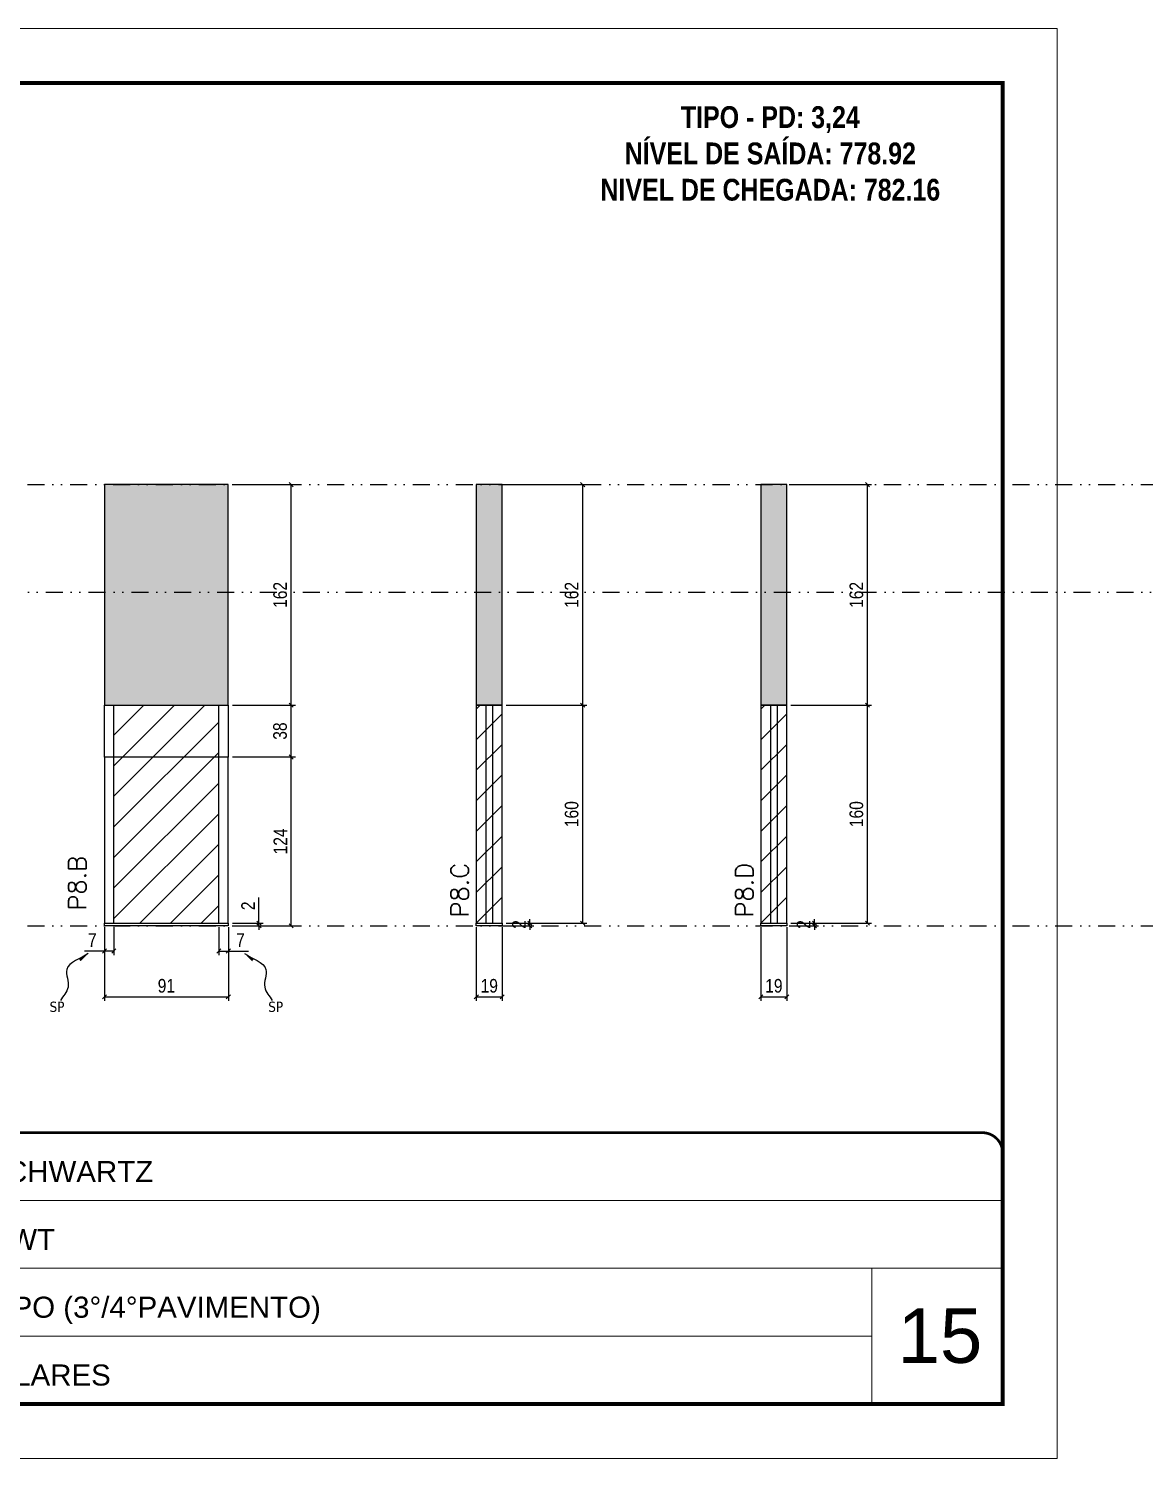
# Model space of a CAD drawing. Extents: x 13770 to 23315, y 867 to 16997.
# Drawn here: x 18299 to 19119, y 12353 to 13403 of the extents above; entities that cross this region are included whole.
import ezdxf

# ---------------------------------------------------------------- set-up
doc = ezdxf.new("R2010")
doc.units = 0
for name, pattern in [('CONTINUO', [0]), ('DASHED', [0.75, 0.5, -0.25]), ('DIVIDE2', [0.625, 0.25, -0.125, 0, -0.125, 0, -0.125]), ('HIDDEN', [0.375, 0.25, -0.125])]:
    doc.linetypes.add(name, pattern=pattern)
for name, color, linetype, lineweight in [('CARIMBO', 255, 'Continuous', 9), ('Folhas', 255, 'Continuous', 9), ('Hachura', 251, 'Continuous', 9), ('SARRAFO DE PRESSAO', 251, 'DASHED', 9), ('Texto Seção', 7, 'Continuous', 15)]:
    doc.layers.add(name, color=color, linetype=linetype, lineweight=lineweight)
for name, color, linetype in [('COTA', 241, 'Continuous'), ('NOMENCLATURA', 7, 'Continuous'), ('Nível', 160, 'Continuous'), ('Painéis', 200, 'Continuous'), ('SARR_2.2x7', 40, 'Continuous'), ('Sarrafo de Pressão', 42, 'HIDDEN'), ('texto', 7, 'Continuous')]:
    doc.layers.add(name, color=color, linetype=linetype)
doc.styles.add('ARIAL', font='arial.ttf')
doc.styles.add('COTA TECNICA', font='techl___.ttf', dxfattribs={"height": 10})
doc.styles.add('COTA TECNICA-50', font='techl___.ttf', dxfattribs={"height": 10})
doc.styles.add('REGUA-120', font='ROMANS.shx', dxfattribs={"height": 15})
doc.styles.add('ROMANC', font='techb___.ttf', dxfattribs={"height": 2.5})
doc.styles.get("Standard").update_dxf_attribs({"font": 'arial.ttf'})
doc.styles.add('Tecnologia', font='')
doc.styles.get('Tecnologia').set_extended_font_data('Forgotten Futurist')
doc.dimstyles.new('COTA PAINEL-50', dxfattribs={"dimtxt": 10, "dimasz": 3, "dimexe": 3, "dimexo": 3, "dimgap": 3, "dimtad": 1, "dimdec": 1, "dimzin": 12, "dimdsep": 46, "dimtxsty": 'COTA TECNICA-50', "dimblk1": 'OBLIQUE', "dimblk2": 'OBLIQUE', "dimsah": 1, "dimcen": 0.9, "dimclrd": 4, "dimclre": 4, "dimclrt": 240, "dimadec": 1, "dimazin": 3, "dimtfac": 1, "dimtdec": 1, "dimtmove": 0, "dimatfit": 3, "dimfxl": 1, "dimtolj": 1, "dimtzin": 12, "dimarcsym": 0})
doc.dimstyles.new('PAINEL', dxfattribs={"dimtxt": 10, "dimasz": 3, "dimexe": 3, "dimexo": 3, "dimgap": 3, "dimtad": 1, "dimdec": 1, "dimzin": 12, "dimdsep": 46, "dimtxsty": 'COTA TECNICA', "dimblk1": 'OBLIQUE', "dimblk2": 'OBLIQUE', "dimsah": 1, "dimcen": 0.9, "dimclrd": 4, "dimclre": 4, "dimclrt": 240, "dimadec": 1, "dimazin": 3, "dimtfac": 1, "dimtdec": 1, "dimtmove": 0, "dimatfit": 3, "dimfxl": 1, "dimtolj": 1, "dimtzin": 12, "dimarcsym": 0})
doc.dimstyles.get("Standard").update_dxf_attribs({"dimtxt": 0.18, "dimasz": 0.18, "dimexe": 0.18, "dimexo": 0.0625, "dimgap": 0.09, "dimtad": 0, "dimtih": 1, "dimtoh": 1, "dimdec": 4, "dimzin": 0, "dimdsep": 46, "dimtxsty": 'Standard', "dimcen": 0.09, "dimadec": 0, "dimazin": 0, "dimtfac": 1, "dimtdec": 4, "dimtofl": 0, "dimtmove": 0, "dimatfit": 3, "dimfxl": 1, "dimtolj": 1, "dimtzin": 0, "dimarcsym": 0})

# ---------------------------------------------------------------- blocks, each defined once
blk = doc.blocks.new('9999999999')
at = {"color": 30, "linetype": 'CONTINUO'}
for p, q in [((98564.6, 34230.2), (98564.6, 34429.4)), ((98564.6, 34379.6), (99584, 34379.6)), ((98564.6, 34329.8), (99488, 34329.8)), ((99584, 34329.8), (99488, 34329.8)), ((99488, 34329.8), (99488, 34230.2)), ((98564.6, 34280), (99488, 34280))]:
    blk.add_line(p, q, dxfattribs=at)
at = {"color": 30, "linetype": 'CONTINUO', "const_width": 2}
blk.add_lwpolyline([(99584, 34230.2), (99584, 34414.4, 0.414214), (99569, 34429.4), (98229, 34429.4, 0.414214), (98214, 34414.4), (98214, 34245.2, 0.414214), (98229, 34230.2), (99584, 34230.2)], format="xyb", dxfattribs=at)
at = {"layer": 'Folhas'}
blk.add_lwpolyline([(98139, 34190.2), (99624, 34190.2), (99624, 35240.2), (98139, 35240.2)], close=True, dxfattribs=at)
at = {"layer": 'Folhas', "color": 30, "const_width": 3}
blk.add_lwpolyline([(98214, 34230.2), (99584, 34230.2), (99584, 35200.2), (98214, 35200.2)], close=True, dxfattribs=at)
at = {"color": 7, "linetype": 'Continuous', "ltscale": 5, "style": 'ARIAL'}
for s, height, p in [('SCHWARTZ', 15.48, (98837.7, 34393.1)), ('GWT', 15.48, (98837.7, 34343.3)), ('TIPO (3°/4°PAVIMENTO)', 15.483, (98837.7, 34293.5)), ('NOVA SISTEMAS CONSTRUTIVOS', 11.059, (98263.2, 34267.2)), ('PILARES', 15.48, (98837.7, 34243.7))]:
    blk.add_text(s, height=height, dxfattribs=at).set_placement(p)
at = {"layer": 'Folhas', "color": 7, "style": 'Tecnologia', "width": 1.5}
for s, p in [('CLIENTE:', (98573.7, 34397.2)), ('OBRA:', (98573.7, 34347.3)), ('PAVIMENTO:', (98573.7, 34297.5)), ('PROJETO:', (98573.7, 34247.7))]:
    blk.add_text(s, height=14, dxfattribs=at).set_placement(p)
blk = doc.blocks.new('_Oblique')
at = {"color": 0, "linetype": 'ByBlock', "lineweight": -2}
blk.add_line((-0.5, -0.5), (0.5, 0.5), dxfattribs=at)
blk = doc.blocks.new('*D256')
at = {"layer": 'COTA', "color": 4, "lineweight": -2, "transparency": 16777216}
for p, q in [((18354.9, 12742.9), (18354.9, 12688.7)), ((18445.9, 12742.9), (18445.9, 12688.7)), ((18354.9, 12691.7), (18445.9, 12691.7))]:
    blk.add_line(p, q, dxfattribs=at)
at = {"layer": 'Defpoints', "color": 0, "transparency": 16777216}
for p in [(18354.9, 12745.9), (18445.9, 12745.9), (18445.9, 12691.7)]:
    blk.add_point(p, dxfattribs=at)
at = {"layer": 'COTA', "color": 4, "lineweight": -2, "transparency": 16777216, "xscale": 3, "yscale": 3, "zscale": 3, "rotation": 180}
blk.add_blockref('_Oblique', (18354.9, 12691.7), dxfattribs=at)
at = {"layer": 'COTA', "color": 4, "lineweight": -2, "transparency": 16777216, "xscale": 3, "yscale": 3, "zscale": 3}
blk.add_blockref('_Oblique', (18445.9, 12691.7), dxfattribs=at)
at = {"layer": 'COTA', "color": 240, "transparency": 16777216, "insert": (18400.4, 12699.8), "char_height": 10, "attachment_point": 5, "style": 'COTA TECNICA'}
blk.add_mtext('\\A1;91', dxfattribs=at)
blk = doc.blocks.new('*D257')
at = {"layer": 'COTA', "color": 4, "lineweight": -2, "transparency": 16777216}
for p, q in [((18448.9, 12867.9), (18495.1, 12867.9)), ((18492.1, 12743.9), (18492.1, 12867.9)), ((18448.9, 12743.9), (18495.1, 12743.9))]:
    blk.add_line(p, q, dxfattribs=at)
at = {"layer": 'Defpoints', "color": 0, "transparency": 16777216}
for p in [(18445.9, 12867.9), (18492.1, 12867.9), (18445.9, 12743.9)]:
    blk.add_point(p, dxfattribs=at)
at = {"layer": 'COTA', "color": 4, "lineweight": -2, "transparency": 16777216, "xscale": 3, "yscale": 3, "zscale": 3}
for p, rotation in [((18492.1, 12867.9), 90), ((18492.1, 12743.9), 270)]:
    blk.add_blockref('_Oblique', p, dxfattribs=dict(at, rotation=rotation))
at = {"layer": 'COTA', "color": 240, "transparency": 16777216, "insert": (18484.1, 12805.9), "char_height": 10, "attachment_point": 5, "rotation": 90, "style": 'COTA TECNICA-50'}
blk.add_mtext('\\A1;124', dxfattribs=at)
blk = doc.blocks.new('*D258')
at = {"layer": 'COTA', "color": 4, "lineweight": -2, "transparency": 16777216}
for p, q in [((18468.4, 12745.9), (18468.4, 12764.7)), ((18448.9, 12745.9), (18471.4, 12745.9)), ((18448.9, 12743.9), (18471.4, 12743.9)), ((18468.4, 12743.9), (18468.4, 12745.9)), ((18468.4, 12743.9), (18468.4, 12740.9))]:
    blk.add_line(p, q, dxfattribs=at)
at = {"layer": 'Defpoints', "color": 0, "transparency": 16777216}
for p in [(18445.9, 12745.9), (18445.9, 12743.9), (18468.4, 12743.9)]:
    blk.add_point(p, dxfattribs=at)
at = {"layer": 'COTA', "color": 4, "lineweight": -2, "transparency": 16777216, "xscale": 3, "yscale": 3, "zscale": 3}
for p, rotation in [((18468.4, 12745.9), 270), ((18468.4, 12743.9), 90)]:
    blk.add_blockref('_Oblique', p, dxfattribs=dict(at, rotation=rotation))
at = {"layer": 'COTA', "color": 240, "transparency": 16777216, "insert": (18460.4, 12758.6), "char_height": 10, "attachment_point": 5, "rotation": 90, "style": 'COTA TECNICA-50'}
blk.add_mtext('\\A1;2', dxfattribs=at)
blk = doc.blocks.new('*D261')
at = {"layer": 'COTA', "color": 4, "linetype": 'ByBlock', "lineweight": -2, "transparency": 16777216}
for p, q in [((18448.9, 12905.9), (18495.1, 12905.9)), ((18492.1, 12867.9), (18492.1, 12905.9)), ((18448.9, 12867.9), (18495.1, 12867.9))]:
    blk.add_line(p, q, dxfattribs=at)
at = {"layer": 'Defpoints', "color": 0, "linetype": 'ByBlock', "transparency": 16777216}
for p in [(18445.9, 12905.9), (18492.1, 12905.9), (18445.9, 12867.9)]:
    blk.add_point(p, dxfattribs=at)
at = {"layer": 'COTA', "color": 4, "linetype": 'ByBlock', "lineweight": -2, "transparency": 16777216, "xscale": 3, "yscale": 3, "zscale": 3}
for p, rotation in [((18492.1, 12905.9), 90), ((18492.1, 12867.9), 270)]:
    blk.add_blockref('_Oblique', p, dxfattribs=dict(at, rotation=rotation))
at = {"layer": 'COTA', "color": 240, "linetype": 'ByBlock', "transparency": 16777216, "insert": (18483.9, 12886.9), "char_height": 10, "attachment_point": 5, "rotation": 90, "style": 'COTA TECNICA'}
blk.add_mtext('\\A1;38', dxfattribs=at)
blk = doc.blocks.new('*D259')
at = {"layer": 'COTA', "color": 4, "lineweight": -2, "transparency": 16777216}
for p, q in [((18354.9, 12740.9), (18354.9, 12722.4)), ((18361.9, 12742.9), (18361.9, 12722.4)), ((18354.9, 12725.4), (18340.2, 12725.4)), ((18361.9, 12725.4), (18354.9, 12725.4))]:
    blk.add_line(p, q, dxfattribs=at)
at = {"layer": 'Defpoints', "color": 0, "transparency": 16777216}
for p in [(18354.9, 12743.9), (18361.9, 12745.9), (18354.9, 12725.4)]:
    blk.add_point(p, dxfattribs=at)
at = {"layer": 'COTA', "color": 4, "lineweight": -2, "transparency": 16777216, "xscale": 3, "yscale": 3, "zscale": 3, "rotation": 180}
blk.add_blockref('_Oblique', (18354.9, 12725.4), dxfattribs=at)
at = {"layer": 'COTA', "color": 4, "lineweight": -2, "transparency": 16777216, "xscale": 3, "yscale": 3, "zscale": 3}
blk.add_blockref('_Oblique', (18361.9, 12725.4), dxfattribs=at)
at = {"layer": 'COTA', "color": 240, "transparency": 16777216, "insert": (18346, 12733.4), "char_height": 10, "attachment_point": 5, "style": 'COTA TECNICA-50'}
blk.add_mtext('\\A1;7', dxfattribs=at)
blk = doc.blocks.new('*D260')
at = {"layer": 'COTA', "color": 4, "lineweight": -2, "transparency": 16777216}
for p, q in [((18438.9, 12742.9), (18438.9, 12722.4)), ((18445.9, 12740.9), (18445.9, 12722.4)), ((18438.9, 12725.4), (18445.9, 12725.4)), ((18445.9, 12725.4), (18460.6, 12725.4))]:
    blk.add_line(p, q, dxfattribs=at)
at = {"layer": 'Defpoints', "color": 0, "transparency": 16777216}
for p in [(18438.9, 12745.9), (18445.9, 12743.9), (18445.9, 12725.4)]:
    blk.add_point(p, dxfattribs=at)
at = {"layer": 'COTA', "color": 4, "lineweight": -2, "transparency": 16777216, "xscale": 3, "yscale": 3, "zscale": 3, "rotation": 180}
blk.add_blockref('_Oblique', (18438.9, 12725.4), dxfattribs=at)
at = {"layer": 'COTA', "color": 4, "lineweight": -2, "transparency": 16777216, "xscale": 3, "yscale": 3, "zscale": 3}
blk.add_blockref('_Oblique', (18445.9, 12725.4), dxfattribs=at)
at = {"layer": 'COTA', "color": 240, "transparency": 16777216, "insert": (18454.8, 12733.4), "char_height": 10, "attachment_point": 5, "style": 'COTA TECNICA-50'}
blk.add_mtext('\\A1;7', dxfattribs=at)
blk = doc.blocks.new('*D263')
at = {"layer": 'COTA', "color": 4, "lineweight": -2, "transparency": 16777216}
for p, q in [((18650, 13067.9), (18709.1, 13067.9)), ((18706.1, 12905.9), (18706.1, 13067.9)), ((18650, 12905.9), (18709.1, 12905.9))]:
    blk.add_line(p, q, dxfattribs=at)
at = {"layer": 'Defpoints', "color": 0, "transparency": 16777216}
for p in [(18647, 13067.9), (18706.1, 13067.9), (18647, 12905.9)]:
    blk.add_point(p, dxfattribs=at)
at = {"layer": 'COTA', "color": 4, "lineweight": -2, "transparency": 16777216, "xscale": 3, "yscale": 3, "zscale": 3}
for p, rotation in [((18706.1, 13067.9), 90), ((18706.1, 12905.9), 270)]:
    blk.add_blockref('_Oblique', p, dxfattribs=dict(at, rotation=rotation))
at = {"layer": 'COTA', "color": 240, "transparency": 16777216, "insert": (18698, 12986.9), "char_height": 10, "attachment_point": 5, "rotation": 90, "style": 'COTA TECNICA'}
blk.add_mtext('\\A1;162', dxfattribs=at)
blk = doc.blocks.new('*D264')
at = {"layer": 'COTA', "color": 4, "lineweight": -2, "transparency": 16777216}
for p, q in [((18628, 12742.9), (18628, 12688.7)), ((18647, 12742.9), (18647, 12688.7)), ((18628, 12691.7), (18647, 12691.7))]:
    blk.add_line(p, q, dxfattribs=at)
at = {"layer": 'Defpoints', "color": 0, "transparency": 16777216}
for p in [(18628, 12745.9), (18647, 12745.9), (18647, 12691.7)]:
    blk.add_point(p, dxfattribs=at)
at = {"layer": 'COTA', "color": 4, "lineweight": -2, "transparency": 16777216, "xscale": 3, "yscale": 3, "zscale": 3, "rotation": 180}
blk.add_blockref('_Oblique', (18628, 12691.7), dxfattribs=at)
at = {"layer": 'COTA', "color": 4, "lineweight": -2, "transparency": 16777216, "xscale": 3, "yscale": 3, "zscale": 3}
blk.add_blockref('_Oblique', (18647, 12691.7), dxfattribs=at)
at = {"layer": 'COTA', "color": 240, "transparency": 16777216, "insert": (18637.5, 12699.8), "char_height": 10, "attachment_point": 5, "style": 'COTA TECNICA'}
blk.add_mtext('\\A1;19', dxfattribs=at)
blk = doc.blocks.new('*D265')
at = {"layer": 'COTA', "color": 4, "lineweight": -2, "transparency": 16777216}
for p, q in [((18650, 12905.9), (18709.1, 12905.9)), ((18706.1, 12745.9), (18706.1, 12905.9)), ((18650, 12745.9), (18709.1, 12745.9))]:
    blk.add_line(p, q, dxfattribs=at)
at = {"layer": 'Defpoints', "color": 0, "transparency": 16777216}
for p in [(18647, 12905.9), (18706.1, 12905.9), (18647, 12745.9)]:
    blk.add_point(p, dxfattribs=at)
at = {"layer": 'COTA', "color": 4, "lineweight": -2, "transparency": 16777216, "xscale": 3, "yscale": 3, "zscale": 3}
for p, rotation in [((18706.1, 12905.9), 90), ((18706.1, 12745.9), 270)]:
    blk.add_blockref('_Oblique', p, dxfattribs=dict(at, rotation=rotation))
at = {"layer": 'COTA', "color": 240, "transparency": 16777216, "insert": (18698, 12825.9), "char_height": 10, "attachment_point": 5, "rotation": 90, "style": 'COTA TECNICA'}
blk.add_mtext('\\A1;160', dxfattribs=at)
blk = doc.blocks.new('*D262')
at = {"layer": 'COTA', "color": 4, "lineweight": -2, "transparency": 16777216}
for p, q in [((18667.3, 12745.9), (18667.3, 12748.9)), ((18650, 12745.9), (18670.3, 12745.9)), ((18650, 12743.9), (18670.3, 12743.9)), ((18667.3, 12743.9), (18667.3, 12745.9)), ((18667.3, 12743.9), (18667.3, 12740.9))]:
    blk.add_line(p, q, dxfattribs=at)
at = {"layer": 'Defpoints', "color": 0, "transparency": 16777216}
for p in [(18647, 12745.9), (18647, 12743.9), (18667.3, 12745.9)]:
    blk.add_point(p, dxfattribs=at)
at = {"layer": 'COTA', "color": 4, "lineweight": -2, "transparency": 16777216, "xscale": 3, "yscale": 3, "zscale": 3}
for p, rotation in [((18667.3, 12745.9), 270), ((18667.3, 12743.9), 90)]:
    blk.add_blockref('_Oblique', p, dxfattribs=dict(at, rotation=rotation))
at = {"layer": 'COTA', "color": 240, "transparency": 16777216, "insert": (18659.3, 12744.9), "char_height": 10, "attachment_point": 5, "rotation": 90, "style": 'COTA TECNICA-50'}
blk.add_mtext('\\A1;2', dxfattribs=at)
blk = doc.blocks.new('*D705')
at = {"layer": 'COTA', "color": 4, "lineweight": -2, "transparency": 16777216}
for p, q in [((18448.9, 13067.9), (18495.1, 13067.9)), ((18492.1, 12905.9), (18492.1, 13067.9)), ((18448.9, 12905.9), (18495.1, 12905.9))]:
    blk.add_line(p, q, dxfattribs=at)
at = {"layer": 'Defpoints', "color": 0, "transparency": 16777216}
for p in [(18445.9, 13067.9), (18492.1, 13067.9), (18445.9, 12905.9)]:
    blk.add_point(p, dxfattribs=at)
at = {"layer": 'COTA', "color": 4, "lineweight": -2, "transparency": 16777216, "xscale": 3, "yscale": 3, "zscale": 3}
for p, rotation in [((18492.1, 13067.9), 90), ((18492.1, 12905.9), 270)]:
    blk.add_blockref('_Oblique', p, dxfattribs=dict(at, rotation=rotation))
at = {"layer": 'COTA', "color": 240, "transparency": 16777216, "insert": (18484, 12986.9), "char_height": 10, "attachment_point": 5, "rotation": 90, "style": 'COTA TECNICA'}
blk.add_mtext('\\A1;162', dxfattribs=at)
blk = doc.blocks.new('*D706')
at = {"layer": 'COTA', "color": 4, "lineweight": -2, "transparency": 16777216}
for p, q in [((18859, 13067.9), (18918.2, 13067.9)), ((18915.2, 12905.9), (18915.2, 13067.9)), ((18859, 12905.9), (18918.2, 12905.9))]:
    blk.add_line(p, q, dxfattribs=at)
at = {"layer": 'Defpoints', "color": 0, "transparency": 16777216}
for p in [(18856, 13067.9), (18915.2, 13067.9), (18856, 12905.9)]:
    blk.add_point(p, dxfattribs=at)
at = {"layer": 'COTA', "color": 4, "lineweight": -2, "transparency": 16777216, "xscale": 3, "yscale": 3, "zscale": 3}
for p, rotation in [((18915.2, 13067.9), 90), ((18915.2, 12905.9), 270)]:
    blk.add_blockref('_Oblique', p, dxfattribs=dict(at, rotation=rotation))
at = {"layer": 'COTA', "color": 240, "transparency": 16777216, "insert": (18907.1, 12986.9), "char_height": 10, "attachment_point": 5, "rotation": 90, "style": 'COTA TECNICA'}
blk.add_mtext('\\A1;162', dxfattribs=at)
blk = doc.blocks.new('*D707')
at = {"layer": 'COTA', "color": 4, "lineweight": -2, "transparency": 16777216}
for p, q in [((18837, 12742.9), (18837, 12688.7)), ((18856, 12742.9), (18856, 12688.7)), ((18837, 12691.7), (18856, 12691.7))]:
    blk.add_line(p, q, dxfattribs=at)
at = {"layer": 'Defpoints', "color": 0, "transparency": 16777216}
for p in [(18837, 12745.9), (18856, 12745.9), (18856, 12691.7)]:
    blk.add_point(p, dxfattribs=at)
at = {"layer": 'COTA', "color": 4, "lineweight": -2, "transparency": 16777216, "xscale": 3, "yscale": 3, "zscale": 3, "rotation": 180}
blk.add_blockref('_Oblique', (18837, 12691.7), dxfattribs=at)
at = {"layer": 'COTA', "color": 4, "lineweight": -2, "transparency": 16777216, "xscale": 3, "yscale": 3, "zscale": 3}
blk.add_blockref('_Oblique', (18856, 12691.7), dxfattribs=at)
at = {"layer": 'COTA', "color": 240, "transparency": 16777216, "insert": (18846.5, 12699.8), "char_height": 10, "attachment_point": 5, "style": 'COTA TECNICA'}
blk.add_mtext('\\A1;19', dxfattribs=at)
blk = doc.blocks.new('*D708')
at = {"layer": 'COTA', "color": 4, "lineweight": -2, "transparency": 16777216}
for p, q in [((18859, 12905.9), (18918.2, 12905.9)), ((18915.2, 12745.9), (18915.2, 12905.9)), ((18859, 12745.9), (18918.2, 12745.9))]:
    blk.add_line(p, q, dxfattribs=at)
at = {"layer": 'Defpoints', "color": 0, "transparency": 16777216}
for p in [(18856, 12905.9), (18915.2, 12905.9), (18856, 12745.9)]:
    blk.add_point(p, dxfattribs=at)
at = {"layer": 'COTA', "color": 4, "lineweight": -2, "transparency": 16777216, "xscale": 3, "yscale": 3, "zscale": 3}
for p, rotation in [((18915.2, 12905.9), 90), ((18915.2, 12745.9), 270)]:
    blk.add_blockref('_Oblique', p, dxfattribs=dict(at, rotation=rotation))
at = {"layer": 'COTA', "color": 240, "transparency": 16777216, "insert": (18907.1, 12825.9), "char_height": 10, "attachment_point": 5, "rotation": 90, "style": 'COTA TECNICA'}
blk.add_mtext('\\A1;160', dxfattribs=at)
blk = doc.blocks.new('*D709')
at = {"layer": 'COTA', "color": 4, "lineweight": -2, "transparency": 16777216}
for p, q in [((18876.3, 12745.9), (18876.3, 12748.9)), ((18859, 12745.9), (18879.3, 12745.9)), ((18859, 12743.9), (18879.3, 12743.9)), ((18876.3, 12743.9), (18876.3, 12745.9)), ((18876.3, 12743.9), (18876.3, 12740.9))]:
    blk.add_line(p, q, dxfattribs=at)
at = {"layer": 'Defpoints', "color": 0, "transparency": 16777216}
for p in [(18856, 12745.9), (18856, 12743.9), (18876.3, 12745.9)]:
    blk.add_point(p, dxfattribs=at)
at = {"layer": 'COTA', "color": 4, "lineweight": -2, "transparency": 16777216, "xscale": 3, "yscale": 3, "zscale": 3}
for p, rotation in [((18876.3, 12745.9), 270), ((18876.3, 12743.9), 90)]:
    blk.add_blockref('_Oblique', p, dxfattribs=dict(at, rotation=rotation))
at = {"layer": 'COTA', "color": 240, "transparency": 16777216, "insert": (18868.3, 12744.9), "char_height": 10, "attachment_point": 5, "rotation": 90, "style": 'COTA TECNICA-50'}
blk.add_mtext('\\A1;2', dxfattribs=at)

msp = doc.modelspace()

# ---------------------------------------------------------------- hatches: boundary and pattern name
at = {"layer": 'COTA'}
h = msp.add_hatch(dxfattribs=at)
h.set_pattern_fill('AR-CONC', color=256, scale=0.03)
h.paths.add_polyline_path([(18445.89, 12988.88), (18445.89, 13067.88), (18354.89, 13067.88), (18354.89, 12988.88)])
h.paths.add_polyline_path([(18354.89, 12988.88), (18354.89, 12905.88), (18445.89, 12905.88), (18445.89, 12988.88)])
h = msp.add_hatch(dxfattribs=at)
h.set_pattern_fill('AR-CONC', color=256, scale=0.03)
h.set_pattern_definition([(50, (-1549.4066, -1318.575), (5.4655401, -0.4781726), [0.5715, -6.2865]), (355, (-1549.4066, -1318.575), (-1.0573026, 5.7317054), [0.4572, -5.0292175]), (100.451445, (-1548.951, -1318.615), (4.4082374, 5.2535326), [0.4857003, -5.3427073]), (46.1842, (-1549.4066, -1317.051), (8.1323712, -1.2612698), [0.85725, -9.42975]), (96.635558, (-1548.729, -1317.156), (7.122124, 7.4227837), [0.7285507, -8.0140682]), (351.18415, (-1549.4066, -1317.051), (7.122124, 7.4227837), [0.685799, -7.543792]), (21, (-1548.6446, -1317.432), (4.5484317, -3.06795595), [0.5715, -6.2865]), (326, (-1548.6446, -1317.432), (1.8540609, 5.525639), [0.4572, -5.0292]), (71.451445, (-1548.2655, -1317.688), (6.4024926, 2.4576831), [0.4857003, -5.3426981]), (37.5, (-1549.4066, -1318.5751), (0.0926581, 2.53665117), [0, -4.96824, 0, -5.1054, 0, -5.04825]), (7.5, (-1549.4066, -1318.575), (2.00458988, 3.00541724), [0, -2.91084, 0, -4.85394, 0, -1.92405]), (327.5, (-1551.1058, -1318.5751), (4.06771786, -0.17186232), [0, -1.905, 0, -5.9436, 0, -7.8867]), (317.5, (-1551.8678, -1318.575), (4.44387544, 0.76279473), [0, -2.4765, 0, -3.94716, 0, -5.6007])])
h.paths.add_polyline_path([(18646.95, 13067.88), (18627.95, 13067.88), (18627.95, 12905.88), (18646.95, 12905.88)])
h = msp.add_hatch(dxfattribs=at)
h.set_pattern_fill('AR-CONC', color=256, scale=0.03)
h.set_pattern_definition([(50, (-1340.369, -1318.575), (5.4655401, -0.4781726), [0.5715, -6.2865]), (355, (-1340.369, -1318.575), (-1.0573026, 5.7317054), [0.4572, -5.0292175]), (100.451445, (-1339.9135, -1318.615), (4.4082374, 5.2535326), [0.4857003, -5.3427073]), (46.1842, (-1340.369, -1317.051), (8.1323712, -1.2612698), [0.85725, -9.42975]), (96.635558, (-1339.691, -1317.156), (7.122124, 7.4227837), [0.7285507, -8.0140682]), (351.18415, (-1340.369, -1317.051), (7.122124, 7.4227837), [0.685799, -7.543792]), (21, (-1339.607, -1317.432), (4.5484317, -3.06795595), [0.5715, -6.2865]), (326, (-1339.607, -1317.432), (1.8540609, 5.525639), [0.4572, -5.0292]), (71.451445, (-1339.228, -1317.688), (6.4024926, 2.4576831), [0.4857003, -5.3426981]), (37.5, (-1340.369, -1318.5751), (0.0926581, 2.53665117), [0, -4.96824, 0, -5.1054, 0, -5.04825]), (7.5, (-1340.369, -1318.575), (2.00458988, 3.00541724), [0, -2.91084, 0, -4.85394, 0, -1.92405]), (327.5, (-1342.0682, -1318.5751), (4.06771786, -0.17186232), [0, -1.905, 0, -5.9436, 0, -7.8867]), (317.5, (-1342.8302, -1318.575), (4.44387544, 0.76279473), [0, -2.4765, 0, -3.94716, 0, -5.6007])])
h.paths.add_polyline_path([(18855.99, 13067.88), (18836.99, 13067.88), (18836.99, 12905.88), (18855.99, 12905.88)])
at = {"layer": 'Hachura', "linetype": 'ByBlock'}
h = msp.add_hatch(dxfattribs=at)
h.set_pattern_fill('ANSI31', color=256, scale=5)
h.paths.add_polyline_path([(18438.89, 12867.88), (18361.89, 12867.88), (18361.89, 12745.88), (18438.89, 12745.88)])
h.paths.add_polyline_path([(18438.89, 12867.88), (18438.89, 12905.88), (18361.89, 12905.88), (18361.89, 12867.88)])
h = msp.add_hatch(dxfattribs=at)
h.set_pattern_fill('ANSI31', color=256, scale=5)
h.paths.add_polyline_path([(18627.95, 12826.88), (18646.95, 12905.88)], flags=17)
h.paths.add_polyline_path([(18627.95, 12745.88), (18646.95, 12745.88), (18646.95, 12905.88), (18627.95, 12905.88)])
h = msp.add_hatch(dxfattribs=at)
h.set_pattern_fill('ANSI31', color=256, scale=5)
h.set_pattern_definition([(45, (209.038, 0), (-11.22532, 11.22532), [])])
h.paths.add_polyline_path([(18836.99, 12826.88), (18855.99, 12905.88)], flags=17)
h.paths.add_polyline_path([(18836.99, 12745.88), (18855.99, 12745.88), (18855.99, 12905.88), (18836.99, 12905.88)])

# ---------------------------------------------------------------- linework, layer by layer
at = {"layer": 'COTA'}
msp.add_lwpolyline([(18354.89, 12905.88), (18445.89, 12905.88), (18445.89, 13067.88), (18354.89, 13067.88)], close=True, dxfattribs=at)
at = {"layer": 'COTA', "linetype": 'ByBlock'}
for points in [[(18627.95, 12905.88), (18646.95, 12905.88), (18646.95, 13067.88), (18627.95, 13067.88)], [(18836.99, 12905.88), (18855.99, 12905.88), (18855.99, 13067.88), (18836.99, 13067.88)]]:
    msp.add_lwpolyline(points, close=True, dxfattribs=at)
at = {"layer": 'Nível', "color": 4, "linetype": 'DIVIDE2', "ltscale": 50}
for p, q in [((13769.54, 13067.88), (21112.79, 13067.88)), ((15984.5, 12988.88), (21112.79, 12988.88)), ((13769.54, 12743.88), (21112.79, 12743.88))]:
    msp.add_line(p, q, dxfattribs=at)
at = {"layer": 'Painéis'}
for points in [[(18354.89, 12905.88), (18445.89, 12905.88), (18445.89, 12867.88), (18354.89, 12867.88)], [(18627.95, 12745.88), (18646.95, 12745.88), (18646.95, 12905.88), (18627.95, 12905.88)], [(18836.99, 12745.88), (18855.99, 12745.88), (18855.99, 12905.88), (18836.99, 12905.88)], [(18354.89, 12745.88), (18445.89, 12745.88), (18445.89, 12867.88), (18354.89, 12867.88)], [(18354.89, 12745.88), (18445.89, 12745.88), (18445.89, 12743.88), (18354.89, 12743.88)], [(18627.95, 12745.88), (18646.95, 12745.88), (18646.95, 12743.88), (18627.95, 12743.88)], [(18836.99, 12745.88), (18855.99, 12745.88), (18855.99, 12743.88), (18836.99, 12743.88)]]:
    msp.add_lwpolyline(points, close=True, dxfattribs=at)
at = {"layer": 'SARR_2.2x7'}
for p, q in [((18634.95, 12905.88), (18634.95, 12745.88)), ((18639.95, 12905.88), (18639.95, 12745.88)), ((18843.99, 12905.88), (18843.99, 12745.88)), ((18848.99, 12905.88), (18848.99, 12745.88))]:
    msp.add_line(p, q, dxfattribs=at)
at = {"layer": 'Sarrafo de Pressão'}
for p, q in [((18361.89, 12867.88), (18361.89, 12905.88)), ((18438.89, 12867.88), (18438.89, 12905.88)), ((18361.89, 12745.88), (18361.89, 12867.88)), ((18438.89, 12745.88), (18438.89, 12867.88))]:
    msp.add_line(p, q, dxfattribs=at)

# ---------------------------------------------------------------- block references
at = {"layer": 'SARRAFO DE PRESSAO', "color": 6, "linetype": 'ByBlock'}
msp.add_blockref('9999999999', (-80569.48, -21837.41), dxfattribs=at)

# ---------------------------------------------------------------- texts
at = {"layer": 'CARIMBO', "style": 'ARIAL'}
msp.add_text('15', height=40, dxfattribs=at).set_placement((18937.36, 12422.94))
at = {"layer": 'NOMENCLATURA', "color": 2, "insert": (18843.88, 13345.82), "char_height": 16, "attachment_point": 2, "style": 'ROMANC'}
msp.add_mtext_dynamic_manual_height_columns('TIPO - PD: 3,24\\PNÍVEL DE SAÍDA: 778.92\\PNIVEL DE CHEGADA: 782.16', width=376.0554, gutter_width=1, heights=[0], dxfattribs=at)
at = {"layer": 'texto', "color": 0, "char_height": 7.5, "attachment_point": 5}
for insert in [(18320.11, 12684.39), (18480.66, 12684.39)]:
    msp.add_mtext('{\\fTahoma|b0|i0|c0|p34;\\C4;SP}', dxfattribs=dict(at, insert=insert))
at = {"layer": 'Texto Seção', "char_height": 13, "width": 285.3299, "rotation": 90, "style": 'REGUA-120'}
for s, insert, attachment_point in [('P8.B', (18341.42, 12755.13), 7), ('P8.C', (18609.28, 12750.02), 1), ('P8.D', (18818.31, 12750.02), 1)]:
    msp.add_mtext(s, dxfattribs=dict(at, insert=insert, attachment_point=attachment_point))

# ---------------------------------------------------------------- dimensions: what is measured, and where the dimension line sits
at = {"layer": 'COTA'}
for base, p1, p2, angle, dimstyle, picture, middle in [((18492.13, 13067.88), (18445.89, 12905.88), (18445.89, 13067.88), 90, 'PAINEL', '*D705', (18484.02, 12986.88)), ((18492.13, 12867.88), (18445.89, 12743.88), (18445.89, 12867.88), 90, 'COTA PAINEL-50', '*D257', (18484.05, 12805.88)), ((18354.89, 12725.37), (18361.89, 12745.88), (18354.89, 12743.88), 180, 'COTA PAINEL-50', '*D259', (18346.02, 12733.44))]:
    dim = msp.add_linear_dim(base=base, p1=p1, p2=p2, angle=angle, dimstyle=dimstyle, dxfattribs=at)
    dim.commit()
    dim.dimension.update_dxf_attribs({"geometry": picture, "text_midpoint": middle})
for base, p1, p2, picture, middle in [((18706.14, 13067.88), (18646.95, 12905.88), (18646.95, 13067.88), '*D263', (18698.03, 12986.88)), ((18915.17, 13067.88), (18855.99, 12905.88), (18855.99, 13067.88), '*D706', (18907.07, 12986.88)), ((18706.14, 12905.88), (18646.95, 12745.88), (18646.95, 12905.88), '*D265', (18698.03, 12825.88)), ((18915.17, 12905.88), (18855.99, 12745.88), (18855.99, 12905.88), '*D708', (18907.07, 12825.88))]:
    dim = msp.add_linear_dim(base=base, p1=p1, p2=p2, angle=90, dimstyle='PAINEL', override={"dimarcsym": 2}, dxfattribs=at)
    dim.commit()
    dim.dimension.update_dxf_attribs({"geometry": picture, "text_midpoint": middle})
at = {"layer": 'COTA', "linetype": 'ByBlock'}
dim = msp.add_linear_dim(base=(18492.13, 12905.88), p1=(18445.89, 12867.88), p2=(18445.89, 12905.88), angle=90, dimstyle='PAINEL', dxfattribs=at)
dim.commit()
dim.dimension.update_dxf_attribs({"geometry": '*D261', "text_midpoint": (18483.88, 12886.88)})
at = {"layer": 'COTA'}
for base, p1, p2, picture, middle in [((18468.41, 12743.88), (18445.89, 12745.88), (18445.89, 12743.88), '*D258', (18468.41, 12758.62)), ((18667.3, 12745.88), (18646.95, 12743.88), (18646.95, 12745.88), '*D262', (18667.3, 12744.88)), ((18876.34, 12745.88), (18855.99, 12743.88), (18855.99, 12745.88), '*D709', (18876.34, 12744.88))]:
    dim = msp.add_linear_dim(base=base, p1=p1, p2=p2, angle=90, dimstyle='COTA PAINEL-50', dxfattribs=at)
    dim.commit()
    dim.dimension.update_dxf_attribs({"geometry": picture, "text_midpoint": middle, "dimtype": 160})
for base, p1, p2, picture, middle in [((18445.89, 12691.7), (18354.89, 12745.88), (18445.89, 12745.88), '*D256', (18400.39, 12699.79)), ((18646.95, 12691.7), (18627.95, 12745.88), (18646.95, 12745.88), '*D264', (18637.45, 12699.79)), ((18855.99, 12691.7), (18836.99, 12745.88), (18855.99, 12745.88), '*D707', (18846.49, 12699.79))]:
    dim = msp.add_linear_dim(base=base, p1=p1, p2=p2, dimstyle='PAINEL', override={"dimarcsym": 2}, dxfattribs=at)
    dim.commit()
    dim.dimension.update_dxf_attribs({"geometry": picture, "text_midpoint": middle})
dim = msp.add_linear_dim(base=(18445.89, 12725.37), p1=(18438.89, 12745.88), p2=(18445.89, 12743.88), dimstyle='COTA PAINEL-50', dxfattribs=at)
dim.commit()
dim.dimension.update_dxf_attribs({"geometry": '*D260', "text_midpoint": (18454.75, 12733.44)})

# ---------------------------------------------------------------- leaders
at = {"layer": 'COTA', "path_type": 1}
for points in [[(18343.06, 12723.7), (18327.27, 12711.86), (18328.2, 12698.86), (18322.64, 12689.07)], [(18457.71, 12723.7), (18473.5, 12711.86), (18472.58, 12698.86), (18478.13, 12689.07)]]:
    msp.add_leader(points, dimstyle='Standard', override={"dimasz": 8}, dxfattribs=at)

doc.saveas('drawing.dxf')
